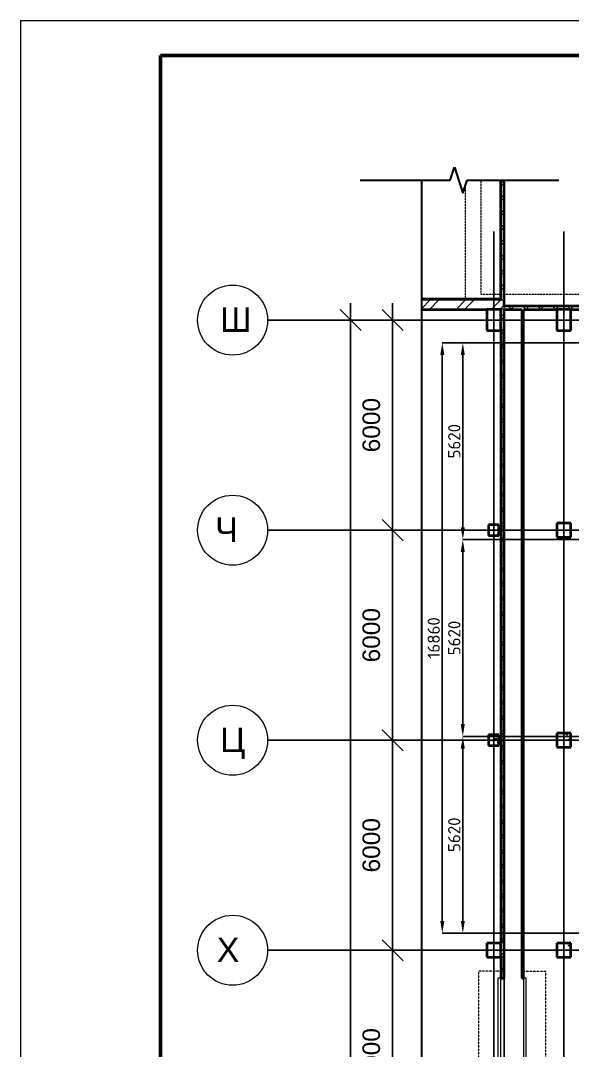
# Model space of a CAD drawing. Header units: millimetres. Extents: x 2140 to 223837, y 2113 to 170313.
# Drawn here: x 2140 to 17912, y 140898 to 170313 of the extents above; entities that cross this region are included whole.
import ezdxf

# ---------------------------------------------------------------- set-up
doc = ezdxf.new("R2010")
doc.units = ezdxf.units.MM
for name, pattern in [('ADSK_Невидимые', [5, 3, -2]), ('ADSK_Штриховая_ш3 п1_5', [4.5, 3, -1.5]), ('Линия сетки', [22.225, 12.7, -3.175, 3.175, -3.175])]:
    doc.linetypes.add(name, pattern=pattern)
doc.layers.add('0_ANNOT_Dimensions', color=7, linetype='Continuous')
doc.layers.add('Стены', color=7, linetype='Continuous')
for name, color, linetype, lineweight in [('A-DETL-GENF', 7, 'Continuous', 18), ('A-DOOR', 7, 'Continuous', 18), ('A-DOOR-HDLN', 7, 'ADSK_Невидимые', 18), ('G-ANNO-TTLB', 7, 'Continuous', 30), ('G-ANNO-TTLB-THIN', 7, 'Continuous', 20), ('S-COLS', 7, 'Continuous', 18), ('S-GRID-IDEN', 7, 'Continuous', 20)]:
    doc.layers.add(name, color=color, linetype=linetype, lineweight=lineweight)
doc.styles.add('Arial', font='arial.ttf')
doc.styles.add('Arial_1', font='arial.ttf', dxfattribs={"height": 500})
doc.styles.get("Standard").update_dxf_attribs({"font": 'isocpeur.ttf'})
doc.dimstyles.new('350', dxfattribs={"dimtxt": 350, "dimasz": 350, "dimexe": 1, "dimexo": 10, "dimgap": 70, "dimtad": 1, "dimdec": 0, "dimzin": 0, "dimdsep": 46, "dimtxsty": 'Standard', "dimcen": 0.09, "dimadec": 0, "dimazin": 0, "dimtfac": 1, "dimtdec": 0, "dimtofl": 0, "dimtmove": 0, "dimatfit": 3, "dimfxl": 1, "dimtolj": 1, "dimtzin": 0, "dimarcsym": 0})
doc.dimstyles.new('Диагональ_-_2_5_мм_Arial_-_Линия_выноски_-_Текст_сверху_2', dxfattribs={"dimscale": 304.8, "dimtxt": 510.1297, "dimasz": 1.968504, "dimexe": 1.574803, "dimexo": 0.984252, "dimgap": 1.148294, "dimtad": 1, "dimdec": 3, "dimrnd": 0.001, "dimdsep": 46, "dimtxsty": 'Arial_1', "dimblk1": 'OBLIQUE', "dimblk2": 'OBLIQUE', "dimsah": 1, "dimcen": 0.09, "dimdle": 1.574803, "dimazin": 2, "dimtfac": 1, "dimtdec": 4, "dimtix": 1, "dimtmove": 0, "dimatfit": 3, "dimfxl": 1, "dimtvp": 1, "dimtfill": 1, "dimtolj": 1, "dimtzin": 0, "dimarcsym": 2})
pattern_1 = [(45, (61770, 82517.75), (-212.132, 212.132), []), (135, (61770, 82517.75), (-212.132, -212.132), [])]
pattern_2 = [(45, (61770, 82517.75), (-502.8943, 502.8943), []), (45, (61770, 83279.75), (-502.8943, 502.8943), [])]
pattern_3 = [(0, (61770, 82517.75), (812.8, 203.2), [67.056, -542.544, 67.056, -542.544, -3251.2]), (0, (61770, 82517.75), (812.8, 203.2), [-1219.2, 67.056, -1152.144, 67.056, -542.544, -1422.4]), (0, (61770, 82517.75), (812.8, 203.2), [-3048, 67.056, -339.344, 67.056, -948.944]), (120, (62074.8, 82619.35), (-582.37636, 602.30545), [67.056, -542.544, 67.056, -542.544, -3251.2]), (120, (62074.8, 82619.35), (-582.37636, 602.30545), [-1219.2, 67.056, -1152.144, 67.056, -542.544, -1422.4]), (120, (62074.8, 82619.35), (-582.37636, 602.30545), [-3048, 67.056, -339.344, 67.056, -948.944]), (240, (62176.4, 83025.75), (-230.42364, -805.50545), [67.056, -542.544, 67.056, -542.544, -3251.2]), (240, (62176.4, 83025.75), (-230.42364, -805.50545), [-1219.2, 67.056, -1152.144, 67.056, -542.544, -1422.4]), (240, (62176.4, 83025.75), (-230.42364, -805.50545), [-3048, 67.056, -339.344, 67.056, -948.944])]

# ---------------------------------------------------------------- blocks, each defined once
blk = doc.blocks.new('_Лист АР - А1К-736802-План на отм_ 0_000')
at = {"layer": 'G-ANNO-TTLB', "lineweight": 50}
for p, q in [((-766, 687.5), (-766, -143.5)), ((-197, 687.5), (-766, 687.5))]:
    blk.add_line(p, q, dxfattribs=at)
at = {"layer": 'G-ANNO-TTLB-THIN'}
for q in [(-786, -148.5), (-192, 692.5)]:
    blk.add_line((-786, 692.5), q, dxfattribs=at)
blk = doc.blocks.new('Сборный железобетон-Колонна 1 - 600x400-555604-В_АР_ПЭ_01 Этаж')
at = {"layer": 'S-COLS', "lineweight": 40}
for p, q in [((275, 225), (-325, 225)), ((-325, 225), (-325, 215)), ((-325, 215), (-325, -165)), ((275, 215), (275, 225)), ((275, -165), (275, 215)), ((-325, -165), (-325, -175)), ((-325, -175), (275, -175)), ((275, -175), (275, -165))]:
    blk.add_line(p, q, dxfattribs=at)
blk = doc.blocks.new('Сборный железобетон-Колонна 1 - 600x400-V9-В_АР_ПЭ_01 Этаж')
at = {"layer": 'S-COLS', "lineweight": 9}
h = blk.add_hatch(dxfattribs=at)
h.set_pattern_fill('FP_10', color=256, style=0, pattern_type=2)
h.set_pattern_definition([(320, (-77152.2, -49223.1), (-127.512, -1457.472), [152.4, -1676.4]), (265, (-77152.2, -49223.1), (1528.454, 281.942), [121.92, -1341.12]), (10.451, (-77162.8, -49344.6), (1400.933, -1175.541), [129.52, -1424.72]), (316.184, (-76745.8, -49223.1), (-336.342, -2168.632), [228.6, -2514.6]), (6.636, (-76773.8, -49403.8), (1979.42, -1899.22), [194.28, -2137.08]), (261.184, (-76745.8, -49223), (1979.4, -1899.24), [182.88, -2011.68]), (291, (-76847.4, -49426.3), (-818.121, -1212.915), [152.4, -1676.4]), (236, (-76847.4, -49426.3), (1473.504, -494.417), [121.92, -1341.12]), (341.451, (-76915.6, -49527.4), (655.37, -1707.337), [129.52, -1424.72]), (307.5, (-77152.2, -49223.1), (676.4402, -24.7094), [67.056, -1257.808, 67.056, -2640.584]), (307.5, (-77152.2, -49223.1), (676.4402, -24.7094), [-1391.92, -1294.384, 67.056, -1279.144]), (277.5, (-77152.2, -49223.1), (801.444, -534.558), [67.056, -709.168, 67.056, -1740.408]), (277.5, (-77152.2, -49223.1), (801.444, -534.558), [-843.28, -1227.328, 67.056, -446.024]), (237.5, (-77152.2, -48769.96), (-45.8312, -1084.7275), [67.056, -440.944, 67.056, -3621.024]), (237.5, (-77152.2, -48769.96), (-45.8312, -1084.7275), [-575.056, -1517.904, 67.056, -2036.064]), (227.5, (-77152.2, -48566.8), (203.414, -1185.035), [67.056, -593.344, 67.056, -2479.04]), (227.5, (-77152.2, -48566.8), (203.414, -1185.035), [-727.456, -985.52, 67.056, -1426.464])])
h.paths.add_polyline_path([(-325, 215), (-325, -175), (275, -175), (275, 225), (-325, 225)], flags=0)
at = {"layer": 'S-COLS', "lineweight": 40}
for p, q in [((275, 225), (-325, 225)), ((-325, 225), (-325, 215)), ((-325, 215), (-325, -165)), ((275, 215), (275, 225)), ((275, -165), (275, 215)), ((-325, -165), (-325, -175)), ((-325, -175), (275, -175)), ((275, -175), (275, -165))]:
    blk.add_line(p, q, dxfattribs=at)
blk = doc.blocks.new('Сборный железобетон-Колонна квадратного сечения - 300x300-742776-В_АР_ПЭ_01 Этаж')
at = {"layer": 'S-COLS', "lineweight": 40}
for p, q in [((-173, 175), (-175, 175)), ((-175, 175), (-175, -125)), ((123, 175), (-173, 175)), ((125, 175), (123, 175)), ((125, -125), (125, 175)), ((-175, -125), (-173, -125)), ((-173, -125), (123, -125)), ((123, -125), (125, -125))]:
    blk.add_line(p, q, dxfattribs=at)
blk = doc.blocks.new('Сборный железобетон-Колонна квадратного сечения - 300x300-V85-В_АР_ПЭ_01 Этаж')
at = {"layer": 'S-COLS', "lineweight": 9}
h = blk.add_hatch(dxfattribs=at)
h.set_pattern_fill('FP_86', color=256, style=0, pattern_type=2)
h.set_pattern_definition([(50, (49223.1, -65102.2), (1457.472, -127.512), [152.4, -1676.4]), (355, (49223.1, -65102.2), (-281.942, 1528.454), [121.92, -1341.12]), (100.451, (49344.6, -65112.8), (1175.54, 1400.933), [129.52, -1424.72]), (46.184, (49223.1, -64695.8), (2168.632, -336.34), [228.6, -2514.6]), (96.636, (49403.8, -64723.8), (1899.22, 1979.42), [194.28, -2137.08]), (351.184, (49223, -64695.8), (1899.24, 1979.4), [182.88, -2011.68]), (21, (49426.3, -64797.4), (1212.915, -818.121), [152.4, -1676.4]), (326, (49426.3, -64797.4), (494.417, 1473.504), [121.92, -1341.12]), (71.451, (49527.4, -64865.6), (1707.337, 655.37), [129.52, -1424.72]), (37.5, (49223.1, -65102.2), (24.7094, 676.4402), [67.056, -1257.808, 67.056, -2640.584]), (37.5, (49223.1, -65102.2), (24.7094, 676.4402), [-1391.92, -1294.384, 67.056, -1279.144]), (7.5, (49223.1, -65102.2), (534.558, 801.444), [67.056, -709.168, 67.056, -1740.408]), (7.5, (49223.1, -65102.2), (534.558, 801.444), [-843.28, -1227.328, 67.056, -446.024]), (327.5, (48769.96, -65102.2), (1084.7275, -45.8312), [67.056, -440.944, 67.056, -3621.024]), (327.5, (48769.96, -65102.2), (1084.7275, -45.8312), [-575.056, -1517.904, 67.056, -2036.064]), (317.5, (48566.8, -65102.2), (1185.035, 203.414), [67.056, -593.344, 67.056, -985.52, -1493.52]), (317.5, (48566.8, -65102.2), (1185.035, 203.414), [-1712.976, 67.056, -1426.464])])
h.paths.add_polyline_path([(-175, -125), (125, -125), (123, 175), (-175, 175)], flags=0)
at = {"layer": 'S-COLS', "lineweight": 40}
for p, q in [((-173, 175), (-175, 175)), ((-175, 175), (-175, -125)), ((123, 175), (-173, 175)), ((125, 175), (123, 175)), ((125, -125), (125, 175)), ((-175, -125), (-173, -125)), ((-173, -125), (123, -125)), ((123, -125), (125, -125))]:
    blk.add_line(p, q, dxfattribs=at)
blk = doc.blocks.new('Сборный железобетон-Колонна квадратного сечения - 400x400-742777-В_АР_ПЭ_01 Этаж')
at = {"layer": 'S-COLS', "lineweight": 9}
h = blk.add_hatch(dxfattribs=at)
h.set_pattern_fill('FP_87', color=256, style=0, pattern_type=2)
h.set_pattern_definition([(50, (49223.1, -59102.2), (1457.472, -127.512), [152.4, -1676.4]), (355, (49223.1, -59102.2), (-281.942, 1528.454), [121.92, -1341.12]), (100.451, (49344.6, -59112.8), (1175.54, 1400.933), [129.52, -1424.72]), (46.184, (49223.1, -58695.8), (2168.632, -336.34), [228.6, -2514.6]), (96.636, (49403.8, -58723.8), (1899.22, 1979.42), [194.28, -2137.08]), (351.184, (49223, -58695.8), (1899.24, 1979.4), [182.88, -2011.68]), (21, (49426.3, -58797.4), (1212.915, -818.121), [152.4, -1676.4]), (326, (49426.3, -58797.4), (494.417, 1473.504), [121.92, -1341.12]), (71.451, (49527.4, -58865.6), (1707.337, 655.37), [129.52, -1424.72]), (37.5, (49223.1, -59102.2), (24.7094, 676.4402), [67.056, -1257.808, 67.056, -2640.584]), (37.5, (49223.1, -59102.2), (24.7094, 676.4402), [-1391.92, -1294.384, 67.056, -1279.144]), (7.5, (49223.1, -59102.2), (534.558, 801.444), [67.056, -709.168, 67.056, -1740.408]), (7.5, (49223.1, -59102.2), (534.558, 801.444), [-843.28, -1227.328, 67.056, -446.024]), (327.5, (48769.96, -59102.2), (1084.7275, -45.8312), [67.056, -440.944, 67.056, -3621.024]), (327.5, (48769.96, -59102.2), (1084.7275, -45.8312), [-575.056, -1517.904, 67.056, -2036.064]), (317.5, (48566.8, -59102.2), (1185.035, 203.414), [67.056, -593.344, 67.056, -985.52, -1493.52]), (317.5, (48566.8, -59102.2), (1185.035, 203.414), [-1712.976, 67.056, -1426.464])])
h.paths.add_polyline_path([(173, -175), (175, -175), (173, 225), (-225, 225), (-223, -175)], flags=0)
at = {"layer": 'S-COLS', "lineweight": 40}
for p, q in [((-223, 225), (-225, 225)), ((-225, 225), (-225, -175)), ((173, 225), (-223, 225)), ((175, 225), (173, 225)), ((175, -175), (175, 225)), ((-225, -175), (-223, -175)), ((-223, -175), (173, -175)), ((173, -175), (175, -175))]:
    blk.add_line(p, q, dxfattribs=at)
blk = doc.blocks.new('Сборный железобетон-Колонна квадратного сечения - 400x400-555605-В_АР_ПЭ_01 Этаж')
at = {"layer": 'S-COLS', "lineweight": 9}
h = blk.add_hatch(dxfattribs=at)
h.set_pattern_fill('FP_103', color=256, style=0, pattern_type=2)
h.set_pattern_definition([(50, (46223.1, -71102.2), (1457.472, -127.512), [152.4, -1676.4]), (355, (46223.1, -71102.2), (-281.942, 1528.454), [121.92, -1341.12]), (100.451, (46344.6, -71112.8), (1175.541, 1400.933), [129.52, -1424.72]), (46.184, (46223.1, -70695.8), (2168.632, -336.342), [228.6, -2514.6]), (96.636, (46403.8, -70723.8), (1899.22, 1979.42), [194.28, -2137.08]), (351.184, (46223, -70695.8), (1899.24, 1979.4), [182.88, -2011.68]), (21, (46426.3, -70797.4), (1212.915, -818.121), [152.4, -1676.4]), (326, (46426.3, -70797.4), (494.417, 1473.504), [121.92, -1341.12]), (71.451, (46527.4, -70865.6), (1707.337, 655.37), [129.52, -1424.72]), (37.5, (46223.1, -71102.2), (24.7094, 676.4402), [67.056, -1257.808, 67.056, -2640.584]), (37.5, (46223.1, -71102.2), (24.7094, 676.4402), [-1391.92, -1294.384, 67.056, -1279.144]), (7.5, (46223.1, -71102.2), (534.558, 801.444), [67.056, -709.168, 67.056, -1740.408]), (7.5, (46223.1, -71102.2), (534.558, 801.444), [-843.28, -1227.328, 67.056, -446.024]), (327.5, (45769.96, -71102.2), (1084.7275, -45.8312), [67.056, -440.944, 67.056, -3621.024]), (327.5, (45769.96, -71102.2), (1084.7275, -45.8312), [-575.056, -1517.904, 67.056, -2036.064]), (317.5, (45566.8, -71102.2), (1185.035, 203.414), [67.056, -593.344, 67.056, -985.52, -1493.52]), (317.5, (45566.8, -71102.2), (1185.035, 203.414), [-1712.976, 67.056, -1426.464])])
h.paths.add_polyline_path([(173, -175), (175, -175), (173, 225), (-225, 225), (-223, -175)], flags=0)
at = {"layer": 'S-COLS', "lineweight": 40}
for p, q in [((-223, 225), (-225, 225)), ((-225, 225), (-225, -175)), ((173, 225), (-223, 225)), ((175, 225), (173, 225)), ((175, -175), (175, 225)), ((-225, -175), (-223, -175)), ((-223, -175), (173, -175)), ((173, -175), (175, -175))]:
    blk.add_line(p, q, dxfattribs=at)
blk = doc.blocks.new('Сборный железобетон-Колонна квадратного сечения - 400x400-V102-В_АР_ПЭ_01 Этаж')
at = {"layer": 'S-COLS', "lineweight": 9}
h = blk.add_hatch(dxfattribs=at)
h.set_pattern_fill('FP_104', color=256, style=0, pattern_type=2)
h.set_pattern_definition([(50, (46223.1, -65102.2), (1457.472, -127.512), [152.4, -1676.4]), (355, (46223.1, -65102.2), (-281.942, 1528.454), [121.92, -1341.12]), (100.451, (46344.6, -65112.8), (1175.54, 1400.933), [129.52, -1424.72]), (46.184, (46223.1, -64695.8), (2168.632, -336.34), [228.6, -2514.6]), (96.636, (46403.8, -64723.8), (1899.22, 1979.42), [194.28, -2137.08]), (351.184, (46223, -64695.8), (1899.24, 1979.4), [182.88, -2011.68]), (21, (46426.3, -64797.4), (1212.915, -818.121), [152.4, -1676.4]), (326, (46426.3, -64797.4), (494.417, 1473.504), [121.92, -1341.12]), (71.451, (46527.4, -64865.6), (1707.337, 655.37), [129.52, -1424.72]), (37.5, (46223.1, -65102.2), (24.7094, 676.4402), [67.056, -1257.808, 67.056, -2640.584]), (37.5, (46223.1, -65102.2), (24.7094, 676.4402), [-1391.92, -1294.384, 67.056, -1279.144]), (7.5, (46223.1, -65102.2), (534.558, 801.444), [67.056, -709.168, 67.056, -1740.408]), (7.5, (46223.1, -65102.2), (534.558, 801.444), [-843.28, -1227.328, 67.056, -446.024]), (327.5, (45769.96, -65102.2), (1084.7275, -45.8312), [67.056, -440.944, 67.056, -3621.024]), (327.5, (45769.96, -65102.2), (1084.7275, -45.8312), [-575.056, -1517.904, 67.056, -2036.064]), (317.5, (45566.8, -65102.2), (1185.035, 203.414), [67.056, -593.344, 67.056, -985.52, -1493.52]), (317.5, (45566.8, -65102.2), (1185.035, 203.414), [-1712.976, 67.056, -1426.464])])
h.paths.add_polyline_path([(-225, -175), (175, -175), (173, 225), (-225, 225)], flags=0)
at = {"layer": 'S-COLS', "lineweight": 40}
for p, q in [((-223, 225), (-225, 225)), ((-225, 225), (-225, -175)), ((173, 225), (-223, 225)), ((175, 225), (173, 225)), ((175, -175), (175, 225)), ((-225, -175), (-223, -175)), ((-223, -175), (173, -175)), ((173, -175), (175, -175))]:
    blk.add_line(p, q, dxfattribs=at)
blk = doc.blocks.new('Сборный железобетон-Колонна квадратного сечения - 400x400-V103-В_АР_ПЭ_01 Этаж')
at = {"layer": 'S-COLS', "lineweight": 9}
h = blk.add_hatch(dxfattribs=at)
h.set_pattern_fill('FP_105', color=256, style=0, pattern_type=2)
h.set_pattern_definition([(50, (46223.1, -59102.2), (1457.472, -127.512), [152.4, -1676.4]), (355, (46223.1, -59102.2), (-281.942, 1528.454), [121.92, -1341.12]), (100.451, (46344.6, -59112.8), (1175.54, 1400.933), [129.52, -1424.72]), (46.184, (46223.1, -58695.8), (2168.632, -336.34), [228.6, -2514.6]), (96.636, (46403.8, -58723.8), (1899.22, 1979.42), [194.28, -2137.08]), (351.184, (46223, -58695.8), (1899.24, 1979.4), [182.88, -2011.68]), (21, (46426.3, -58797.4), (1212.915, -818.121), [152.4, -1676.4]), (326, (46426.3, -58797.4), (494.417, 1473.504), [121.92, -1341.12]), (71.451, (46527.4, -58865.6), (1707.337, 655.37), [129.52, -1424.72]), (37.5, (46223.1, -59102.2), (24.7094, 676.4402), [67.056, -1257.808, 67.056, -2640.584]), (37.5, (46223.1, -59102.2), (24.7094, 676.4402), [-1391.92, -1294.384, 67.056, -1279.144]), (7.5, (46223.1, -59102.2), (534.558, 801.444), [67.056, -709.168, 67.056, -1740.408]), (7.5, (46223.1, -59102.2), (534.558, 801.444), [-843.28, -1227.328, 67.056, -446.024]), (327.5, (45769.96, -59102.2), (1084.7275, -45.8312), [67.056, -440.944, 67.056, -3621.024]), (327.5, (45769.96, -59102.2), (1084.7275, -45.8312), [-575.056, -1517.904, 67.056, -2036.064]), (317.5, (45566.8, -59102.2), (1185.035, 203.414), [67.056, -593.344, 67.056, -985.52, -1493.52]), (317.5, (45566.8, -59102.2), (1185.035, 203.414), [-1712.976, 67.056, -1426.464])])
h.paths.add_polyline_path([(173, -175), (175, -175), (173, 225), (-225, 225), (-223, -175)], flags=0)
at = {"layer": 'S-COLS', "lineweight": 40}
for p, q in [((-223, 225), (-225, 225)), ((-225, 225), (-225, -175)), ((173, 225), (-223, 225)), ((175, 225), (173, 225)), ((175, -175), (175, 225)), ((-225, -175), (-223, -175)), ((-223, -175), (173, -175)), ((173, -175), (175, -175))]:
    blk.add_line(p, q, dxfattribs=at)
blk = doc.blocks.new('Дверь-Подъемная-Рулонная - 4200 x 4200 мм-583685-В_АР_ПЭ_01 Этаж')
at = {"layer": 'A-DOOR', "lineweight": 9}
for p, q in [((2100, -50), (-2100, -50)), ((-2100, -50), (-2100, -130)), ((-2100, -130), (2100, -130)), ((2100, -130), (2100, -50))]:
    blk.add_line(p, q, dxfattribs=at)
at = {"layer": 'A-DOOR-HDLN'}
for p, q in [((-2303.2, -50), (-2303.2, -688.8)), ((2303.2, -50), (2303.2, -688.8)), ((-2303.2, -688.8), (2303.2, -688.8))]:
    blk.add_line(p, q, dxfattribs=at)
blk = doc.blocks.new('Дверь-Подъемная-Рулонная - 4200 x 4200 мм-610273-В_АР_ПЭ_01 Этаж')
at = {"layer": 'A-DOOR', "lineweight": 9}
for p, q in [((2100, -25), (-2100, -25)), ((-2100, -25), (-2100, -105)), ((-2100, -105), (2100, -105)), ((2100, -105), (2100, -25))]:
    blk.add_line(p, q, dxfattribs=at)
at = {"layer": 'A-DOOR-HDLN'}
for p, q in [((-2303.2, -25), (-2303.2, -663.8)), ((2303.2, -25), (2303.2, -663.8)), ((-2303.2, -663.8), (2303.2, -663.8))]:
    blk.add_line(p, q, dxfattribs=at)
blk = doc.blocks.new('Линия разрыва - Линия разрыва-794957-В_АР_ПЭ_01 Этаж')
at = {"layer": 'A-DETL-GENF', "lineweight": 30}
blk.add_line((243, 0), (63757, 0), dxfattribs=at)
blk = doc.blocks.new('Линия разрыва - Линия разрыва-802223-В_АР_ПЭ_01 Этаж')
at = {"layer": 'A-DETL-GENF', "lineweight": 30}
for p, q in [((-243, 0), (-121, 370)), ((-121, 370), (121, -370)), ((-2810, 0), (-243, 0)), ((121, -370), (243, 0)), ((243, 0), (2861, 0))]:
    blk.add_line(p, q, dxfattribs=at)
blk = doc.blocks.new('Ось сетки - Заголовок сетки - Окружность 5 мм-545732-В_АР_ПЭ_01 Этаж')
at = {"layer": 'S-GRID-IDEN'}
blk.add_circle((0, 0), 5, dxfattribs=at)
blk = doc.blocks.new('_Oblique')
at = {"color": 0, "linetype": 'ByBlock', "lineweight": -2}
blk.add_line((-0.5, -0.5), (0.5, 0.5), dxfattribs=at)
blk = doc.blocks.new('*D371')
at = {"color": 0, "lineweight": -2, "transparency": 16777216}
for p, q in [((9431, 33165), (9431, 160125)), ((9307, 159645), (9911, 159645)), ((9301, 33645), (8951, 33645))]:
    blk.add_line(p, q, dxfattribs=at)
at = {"layer": 'Defpoints', "color": 0, "transparency": 16777216}
for p in [(9007, 159645), (9431, 159645), (9601, 33645)]:
    blk.add_point(p, dxfattribs=at)
at = {"color": 0, "lineweight": -2, "transparency": 16777216, "xscale": 599.9999999999999, "yscale": 599.9999999999999, "zscale": 599.9999999999999}
for p, rotation in [((9431, 159645), 90), ((9431, 33645), 270)]:
    blk.add_blockref('_Oblique', p, dxfattribs=dict(at, rotation=rotation))
at = {"color": 0, "transparency": 16777216, "insert": (8826, 96645), "char_height": 500, "width": 1845.88, "attachment_point": 5, "rotation": 90, "style": 'Arial_1', "bg_fill": 3, "box_fill_scale": 1.1, "bg_fill_color": 256, "bg_fill_true_color": 13158600, "bg_fill_transparency": 0}
blk.add_mtext('\\A1;126000', dxfattribs=at)
blk = doc.blocks.new('*D389')
at = {"color": 0, "lineweight": -2, "transparency": 16777216}
for p, q in [((10631, 135165), (10631, 142125)), ((10507, 141645), (11111, 141645)), ((10507, 135645), (11111, 135645))]:
    blk.add_line(p, q, dxfattribs=at)
at = {"layer": 'Defpoints', "color": 0, "transparency": 16777216}
for p in [(10207, 141645), (10631, 141645), (10207, 135645)]:
    blk.add_point(p, dxfattribs=at)
at = {"color": 0, "lineweight": -2, "transparency": 16777216, "xscale": 599.9999999999999, "yscale": 599.9999999999999, "zscale": 599.9999999999999}
for p, rotation in [((10631, 141645), 90), ((10631, 135645), 270)]:
    blk.add_blockref('_Oblique', p, dxfattribs=dict(at, rotation=rotation))
at = {"color": 0, "transparency": 16777216, "insert": (10026, 138645), "char_height": 500, "width": 1845.88, "attachment_point": 5, "rotation": 90, "style": 'Arial_1', "bg_fill": 3, "box_fill_scale": 1.1, "bg_fill_color": 256, "bg_fill_true_color": 13158600, "bg_fill_transparency": 0}
blk.add_mtext('\\A1;6000', dxfattribs=at)
blk = doc.blocks.new('*D390')
at = {"color": 0, "lineweight": -2, "transparency": 16777216}
for p, q in [((10631, 141165), (10631, 148125)), ((10507, 147645), (11111, 147645)), ((10507, 141645), (11111, 141645))]:
    blk.add_line(p, q, dxfattribs=at)
at = {"layer": 'Defpoints', "color": 0, "transparency": 16777216}
for p in [(10207, 147645), (10631, 147645), (10207, 141645)]:
    blk.add_point(p, dxfattribs=at)
at = {"color": 0, "lineweight": -2, "transparency": 16777216, "xscale": 599.9999999999999, "yscale": 599.9999999999999, "zscale": 599.9999999999999}
for p, rotation in [((10631, 147645), 90), ((10631, 141645), 270)]:
    blk.add_blockref('_Oblique', p, dxfattribs=dict(at, rotation=rotation))
at = {"color": 0, "transparency": 16777216, "insert": (10026, 144645), "char_height": 500, "width": 1845.88, "attachment_point": 5, "rotation": 90, "style": 'Arial_1', "bg_fill": 3, "box_fill_scale": 1.1, "bg_fill_color": 256, "bg_fill_true_color": 13158600, "bg_fill_transparency": 0}
blk.add_mtext('\\A1;6000', dxfattribs=at)
blk = doc.blocks.new('*D391')
at = {"color": 0, "lineweight": -2, "transparency": 16777216}
for p, q in [((10631, 147165), (10631, 154125)), ((10507, 153645), (11111, 153645)), ((10507, 147645), (11111, 147645))]:
    blk.add_line(p, q, dxfattribs=at)
at = {"layer": 'Defpoints', "color": 0, "transparency": 16777216}
for p in [(10207, 153645), (10631, 153645), (10207, 147645)]:
    blk.add_point(p, dxfattribs=at)
at = {"color": 0, "lineweight": -2, "transparency": 16777216, "xscale": 599.9999999999999, "yscale": 599.9999999999999, "zscale": 599.9999999999999}
for p, rotation in [((10631, 153645), 90), ((10631, 147645), 270)]:
    blk.add_blockref('_Oblique', p, dxfattribs=dict(at, rotation=rotation))
at = {"color": 0, "transparency": 16777216, "insert": (10026, 150645), "char_height": 500, "width": 1845.88, "attachment_point": 5, "rotation": 90, "style": 'Arial_1', "bg_fill": 3, "box_fill_scale": 1.1, "bg_fill_color": 256, "bg_fill_true_color": 13158600, "bg_fill_transparency": 0}
blk.add_mtext('\\A1;6000', dxfattribs=at)
blk = doc.blocks.new('*D392')
at = {"color": 0, "lineweight": -2, "transparency": 16777216}
for p, q in [((10631, 153165), (10631, 160125)), ((10507, 159645), (11111, 159645)), ((10507, 153645), (11111, 153645))]:
    blk.add_line(p, q, dxfattribs=at)
at = {"layer": 'Defpoints', "color": 0, "transparency": 16777216}
for p in [(10207, 159645), (10631, 159645), (10207, 153645)]:
    blk.add_point(p, dxfattribs=at)
at = {"color": 0, "lineweight": -2, "transparency": 16777216, "xscale": 599.9999999999999, "yscale": 599.9999999999999, "zscale": 599.9999999999999}
for p, rotation in [((10631, 159645), 90), ((10631, 153645), 270)]:
    blk.add_blockref('_Oblique', p, dxfattribs=dict(at, rotation=rotation))
at = {"color": 0, "transparency": 16777216, "insert": (10026, 156645), "char_height": 500, "width": 1845.88, "attachment_point": 5, "rotation": 90, "style": 'Arial_1', "bg_fill": 3, "box_fill_scale": 1.1, "bg_fill_color": 256, "bg_fill_true_color": 13158600, "bg_fill_transparency": 0}
blk.add_mtext('\\A1;6000', dxfattribs=at)
blk = doc.blocks.new('*D1659')
at = {"layer": '0_ANNOT_Dimensions', "color": 0, "lineweight": -2, "transparency": 16777216}
for p, q in [((-10, 0), (-3434, 0)), ((-3433, -5270), (-3433, -350)), ((-10, -5620), (-3434, -5620))]:
    blk.add_line(p, q, dxfattribs=at)
at = {"layer": '0_ANNOT_Dimensions', "color": 0, "transparency": 16777216}
for points in [[(-3491, -350), (-3375, -350), (-3433, 0)], [(-3491, -5270), (-3375, -5270), (-3433, -5620)]]:
    blk.add_solid(points, dxfattribs=at)
at = {"layer": 'Defpoints', "color": 0, "transparency": 16777216}
for p in [(0, 0), (-3433, 0), (0, -5620)]:
    blk.add_point(p, dxfattribs=at)
at = {"layer": '0_ANNOT_Dimensions', "color": 0, "transparency": 16777216, "insert": (-3678, -2810), "char_height": 350, "attachment_point": 5, "rotation": 90}
blk.add_mtext('\\A1;5620', dxfattribs=at)
blk = doc.blocks.new('*D1660')
at = {"layer": '0_ANNOT_Dimensions', "color": 0, "lineweight": -2, "transparency": 16777216}
for p, q in [((-10, -5620), (-3434, -5620)), ((-3433, -10890), (-3433, -5970)), ((-10, -11240), (-3434, -11240))]:
    blk.add_line(p, q, dxfattribs=at)
at = {"layer": '0_ANNOT_Dimensions', "color": 0, "transparency": 16777216}
for points in [[(-3491, -5970), (-3375, -5970), (-3433, -5620)], [(-3491, -10890), (-3375, -10890), (-3433, -11240)]]:
    blk.add_solid(points, dxfattribs=at)
at = {"layer": 'Defpoints', "color": 0, "transparency": 16777216}
for p in [(-3433, -5620), (0, -5620), (0, -11240)]:
    blk.add_point(p, dxfattribs=at)
at = {"layer": '0_ANNOT_Dimensions', "color": 0, "transparency": 16777216, "insert": (-3678, -8430), "char_height": 350, "attachment_point": 5, "rotation": 90}
blk.add_mtext('\\A1;5620', dxfattribs=at)
blk = doc.blocks.new('*D1661')
at = {"layer": '0_ANNOT_Dimensions', "color": 0, "lineweight": -2, "transparency": 16777216}
for p, q in [((-10, -11240), (-3434, -11240)), ((-3433, -16510), (-3433, -11590)), ((-10, -16860), (-3434, -16860))]:
    blk.add_line(p, q, dxfattribs=at)
at = {"layer": '0_ANNOT_Dimensions', "color": 0, "transparency": 16777216}
for points in [[(-3491, -11590), (-3375, -11590), (-3433, -11240)], [(-3491, -16510), (-3375, -16510), (-3433, -16860)]]:
    blk.add_solid(points, dxfattribs=at)
at = {"layer": 'Defpoints', "color": 0, "transparency": 16777216}
for p in [(-3433, -11240), (0, -11240), (0, -16860)]:
    blk.add_point(p, dxfattribs=at)
at = {"layer": '0_ANNOT_Dimensions', "color": 0, "transparency": 16777216, "insert": (-3678, -14050), "char_height": 350, "attachment_point": 5, "rotation": 90}
blk.add_mtext('\\A1;5620', dxfattribs=at)
blk = doc.blocks.new('*D1662')
at = {"layer": '0_ANNOT_Dimensions', "color": 0, "lineweight": -2, "transparency": 16777216}
for p, q in [((-1096, 0), (-4020, 0)), ((-4019, -16510), (-4019, -350)), ((-1096, -16860), (-4020, -16860))]:
    blk.add_line(p, q, dxfattribs=at)
at = {"layer": '0_ANNOT_Dimensions', "color": 0, "transparency": 16777216}
for points in [[(-4078, -350), (-3961, -350), (-4019, 0)], [(-4078, -16510), (-3961, -16510), (-4019, -16860)]]:
    blk.add_solid(points, dxfattribs=at)
at = {"layer": 'Defpoints', "color": 0, "transparency": 16777216}
for p in [(-4019, 0), (-1086, 0), (-1086, -16860)]:
    blk.add_point(p, dxfattribs=at)
at = {"layer": '0_ANNOT_Dimensions', "color": 0, "transparency": 16777216, "insert": (-4264, -8430), "char_height": 350, "attachment_point": 5, "rotation": 90}
blk.add_mtext('\\A1;16860', dxfattribs=at)
blk = doc.blocks.new('Помещение')
at = {"lineweight": 9}
h = blk.add_hatch(dxfattribs=at)
h.set_pattern_fill('FP_99', color=256, style=0, pattern_type=2)
h.set_pattern_definition(pattern_1)
h.paths.add_polyline_path([(13817.9036, 160219.9347), (13817.9036, 163644.9347), (13721.9036, 163644.9347), (13721.9036, 160219.9347)], flags=0)
h = blk.add_hatch(dxfattribs=at)
h.set_pattern_fill('FP_100', color=256, style=0, pattern_type=2)
h.set_pattern_definition(pattern_3)
h.paths.add_polyline_path([(11467.3036, 160219.9347), (13719.9036, 160219.9347), (13719.9036, 160244.9347), (11467.3036, 160244.9347)], flags=0)
h = blk.add_hatch(dxfattribs=at)
h.set_pattern_fill('FP_98', color=256, style=0, pattern_type=2)
h.set_pattern_definition(pattern_2)
h.paths.add_polyline_path([(13698.1949, 159969.9347), (13817.9036, 159969.9347), (13817.9036, 160219.9347), (11467.3036, 160219.9347), (11467.3036, 159969.9347)], flags=0)
h = blk.add_hatch(dxfattribs=at)
h.set_pattern_fill('FP_98', color=256, style=0, pattern_type=2)
h.set_pattern_definition(pattern_2)
h.paths.add_polyline_path([(13719.9036, 159946.9347), (13721.9036, 159946.9347), (13719.9036, 159969.9347)], flags=0)
h.paths.add_polyline_path([(13719.9036, 160219.9347), (13721.9036, 160219.9347), (13719.9036, 160244.9347)], flags=0)
h = blk.add_hatch(dxfattribs=at)
h.set_pattern_fill('FP_99', color=256, style=0, pattern_type=2)
h.set_pattern_definition(pattern_1)
h.paths.add_polyline_path([(110319.9036, 159946.9347), (110319.9036, 160042.9347), (105671.9036, 160042.9347), (105671.9036, 159946.9347), (110223.9036, 159946.9347)], flags=0)
h.paths.add_polyline_path([(104123.9036, 159946.9347), (104661.9036, 159946.9347), (104661.9036, 160042.9347), (102521.9036, 160042.9347), (102521.9036, 159946.9347), (103749.0664, 159946.9347)], flags=0)
h.paths.add_polyline_path([(91626.8337, 159946.9347), (93521.9036, 159946.9347), (93521.9036, 160042.9347), (90521.9036, 160042.9347), (90521.9036, 159946.9347)], flags=0)
h.paths.add_polyline_path([(99521.9036, 159946.9347), (99521.9036, 160042.9347), (96521.9036, 160042.9347), (96521.9036, 159946.9347), (98553.8238, 159946.9347)], flags=0)
h.paths.add_polyline_path([(84521.9036, 159946.9347), (87521.9036, 159946.9347), (87521.9036, 160042.9347), (84521.9036, 160042.9347)], flags=0)
h.paths.add_polyline_path([(79504.601, 159946.9347), (81521.9036, 159946.9347), (81521.9036, 160042.9347), (78521.9036, 160042.9347), (78521.9036, 159946.9347)], flags=0)
h.paths.add_polyline_path([(74309.3584, 159946.9347), (75521.9036, 159946.9347), (75521.9036, 160042.9347), (72521.9036, 160042.9347), (72521.9036, 159946.9347), (72577.6109, 159946.9347)], flags=0)
h.paths.add_polyline_path([(69521.9036, 159946.9347), (69521.9036, 160042.9347), (66521.9036, 160042.9347), (66521.9036, 159946.9347), (69114.1158, 159946.9347)], flags=0)
h.paths.add_polyline_path([(63521.9036, 159946.9347), (63521.9036, 160042.9347), (60521.9036, 160042.9347), (60521.9036, 159946.9347), (62187.1257, 159946.9347)], flags=0)
h.paths.add_polyline_path([(48521.9036, 159946.9347), (51521.9036, 159946.9347), (51521.9036, 160042.9347), (48521.9036, 160042.9347)], flags=0)
h.paths.add_polyline_path([(54521.9036, 159946.9347), (57521.9036, 159946.9347), (57521.9036, 160042.9347), (54521.9036, 160042.9347)], flags=0)
h.paths.add_polyline_path([(39521.9036, 159946.9347), (39521.9036, 160042.9347), (21941.9036, 160042.9347), (21941.9036, 159946.9347), (37942.6603, 159946.9347)], flags=0)
h.paths.add_polyline_path([(42521.9036, 159946.9347), (45521.9036, 159946.9347), (45521.9036, 160042.9347), (42521.9036, 160042.9347)], flags=0)
h.paths.add_polyline_path([(17321.9036, 159946.9347), (17321.9036, 160042.9347), (13817.9036, 160042.9347), (13817.9036, 159969.9347), (13721.9036, 159969.9347), (13723.9036, 159946.9347), (17161.69, 159946.9347)], flags=0)
h.paths.add_polyline_path([(18331.9036, 159946.9347), (20931.9036, 159946.9347), (20931.9036, 160042.9347), (18331.9036, 160042.9347)], flags=0)
h = blk.add_hatch(dxfattribs=at)
h.set_pattern_fill('FP_100', color=256, style=0, pattern_type=2)
h.set_pattern_definition(pattern_3)
h.paths.add_polyline_path([(13711.9036, 159944.9347), (13719.9036, 159946.9347), (13719.9036, 159969.9347), (11467.3036, 159969.9347), (11467.3036, 159944.9347), (13698.1949, 159944.9347)], flags=0)
h = blk.add_hatch(dxfattribs=at)
h.set_pattern_fill('FP_99', color=256, style=0, pattern_type=2)
h.set_pattern_definition(pattern_1)
h.paths.add_polyline_path([(13723.9036, 33324.9347), (13821.9036, 33324.9347), (13819.9036, 34344.9347), (13723.9036, 34344.9347), (13723.9036, 33344.9347)], flags=0)
h.paths.add_polyline_path([(13819.9036, 35354.9347), (13819.9036, 94644.9347), (13723.9036, 94644.9347), (13723.9036, 35354.9347)], flags=0)
h.paths.add_polyline_path([(13819.9036, 98844.9347), (13819.9036, 136644.9347), (13723.9036, 136644.9347), (13723.9036, 98844.9347)], flags=0)
h.paths.add_polyline_path([(13723.9036, 140844.9347), (13819.9036, 140844.9347), (13817.9036, 159946.9347), (13723.9036, 159944.9347), (13723.9036, 148287.773)], flags=0)
h = blk.add_hatch(dxfattribs=at)
h.set_pattern_fill('FP_99', color=256, style=0, pattern_type=2)
h.set_pattern_definition(pattern_1)
h.paths.add_polyline_path([(14369.9036, 36444.9347), (14369.9036, 94644.9347), (14323.9036, 94644.9347), (14323.9036, 36444.9347)], flags=0)
h.paths.add_polyline_path([(14369.9036, 98844.9347), (14369.9036, 136644.9347), (14323.9036, 136644.9347), (14323.9036, 98844.9347)], flags=0)
h.paths.add_polyline_path([(14323.9036, 140844.9347), (14369.9036, 140844.9347), (14369.9036, 159946.9347), (14323.9036, 159944.9347), (14323.9036, 148287.773)], flags=0)
at = {"color": 7, "linetype": 'ADSK_Штриховая_ш3 п1_5', "lineweight": 18}
for p, q in [((13157.9036, 163644.9347), (13157.9036, 160384.9347)), ((12717.9036, 160244.9347), (12717.9036, 163507.9626)), ((13157.9036, 160384.9347), (13719.9364, 160384.9347)), ((13819.9036, 160384.9347), (17176.9036, 160384.9347))]:
    blk.add_line(p, q, dxfattribs=at)
at = {"lineweight": 40}
for p, q in [((13719.9036, 163644.9347), (13719.9036, 160244.9347)), ((13819.9036, 160044.9347), (13819.9036, 163644.9347)), ((13719.9036, 160244.9347), (11467.3036, 160244.9347)), ((17321.9036, 160044.9347), (13819.9036, 160044.9347)), ((11467.3036, 159944.9347), (13321.9036, 159944.9347)), ((13821.9036, 159944.9347), (14321.9036, 159944.9347)), ((13821.9036, 140844.9347), (13821.9036, 159944.9347)), ((14321.9036, 159944.9347), (14321.9036, 140844.9347)), ((14371.9036, 159944.9347), (15321.9036, 159944.9347)), ((14371.9036, 140844.9347), (14371.9036, 159944.9347)), ((15721.9036, 159944.9347), (17321.9036, 159944.9347)), ((13721.9036, 159344.9347), (13721.9036, 141844.9347)), ((13721.9036, 141444.9347), (13721.9036, 140844.9347)), ((13721.9036, 140844.9347), (13821.9036, 140844.9347)), ((14321.9036, 140844.9347), (14371.9036, 140844.9347))]:
    blk.add_line(p, q, dxfattribs=at)
at = {"lineweight": 18}
for p, q in [((13721.9036, 160219.9347), (13721.9036, 163644.9347)), ((13817.9036, 159969.9347), (13817.9036, 163644.9347)), ((11467.3036, 160219.9347), (13817.9036, 160219.9347)), ((13719.9036, 160219.9347), (13719.9036, 160244.9347)), ((17321.9036, 160042.9347), (13817.9036, 160042.9347)), ((11467.3036, 159969.9347), (13817.9036, 159969.9347)), ((13719.9036, 159944.9347), (13719.9036, 159969.9347)), ((13723.9036, 159946.9347), (13719.9036, 159946.9347)), ((13721.9036, 159944.9347), (13721.9036, 159969.9347)), ((13723.9036, 140844.9347), (13723.9036, 159946.9347)), ((13819.9036, 159946.9347), (14323.9036, 159946.9347)), ((13819.9036, 140844.9347), (13819.9036, 159946.9347)), ((13821.9036, 159946.9347), (13821.9036, 159944.9347)), ((14323.9036, 159944.9347), (14321.9036, 159944.9347)), ((14323.9036, 140844.9347), (14323.9036, 159946.9347)), ((17321.9036, 159946.9347), (14369.9036, 159946.9347)), ((14369.9036, 140844.9347), (14369.9036, 159946.9347)), ((14371.9036, 159946.9347), (14371.9036, 159944.9347))]:
    blk.add_line(p, q, dxfattribs=at)
at = {"color": 9, "linetype": 'Линия сетки', "true_color": 0xc7c8ca}
for p, q in [((13521.9036, 162172.4828), (13521.9036, 21779.4514)), ((15521.9036, 162172.4828), (15521.9036, 19239.4514)), ((113992.9741, 159644.9347), (7061.0864, 159644.9347)), ((113992.9741, 153644.9347), (7061.0864, 153644.9347)), ((113992.9741, 147644.9347), (7061.0864, 147644.9347)), ((113992.9741, 141644.9347), (7061.0864, 141644.9347))]:
    blk.add_line(p, q, dxfattribs=at)
blk.add_line((13821.9036, 140844.9347), (13821.9036, 136644.9347))
at = {"lineweight": 9, "xscale": 200, "yscale": 200, "zscale": 200}
blk.add_blockref('_Лист АР - А1К-736802-План на отм_ 0_000', (157200, 29700), dxfattribs=at)
for name, p in [('Линия разрыва - Линия разрыва-802223-В_АР_ПЭ_01 Этаж', (12519.9036, 163644.9347)), ('Сборный железобетон-Колонна квадратного сечения - 400x400-555605-В_АР_ПЭ_01 Этаж', (15546.9036, 153619.9347)), ('Сборный железобетон-Колонна квадратного сечения - 300x300-742776-В_АР_ПЭ_01 Этаж', (13546.9036, 153619.9347)), ('Сборный железобетон-Колонна квадратного сечения - 300x300-V85-В_АР_ПЭ_01 Этаж', (13546.9036, 147619.9347)), ('Сборный железобетон-Колонна квадратного сечения - 400x400-V102-В_АР_ПЭ_01 Этаж', (15546.9036, 147619.9347)), ('Сборный железобетон-Колонна квадратного сечения - 400x400-742777-В_АР_ПЭ_01 Этаж', (13546.9036, 141619.9347)), ('Сборный железобетон-Колонна квадратного сечения - 400x400-V103-В_АР_ПЭ_01 Этаж', (15546.9036, 141619.9347))]:
    blk.add_blockref(name, p)
for name, p, rotation in [('Линия разрыва - Линия разрыва-794957-В_АР_ПЭ_01 Этаж', (11467.3036, 99887.9109), 89.99999999999982), ('Сборный железобетон-Колонна 1 - 600x400-V9-В_АР_ПЭ_01 Этаж', (13546.9036, 159669.9347), 90.0000000000002), ('Сборный железобетон-Колонна 1 - 600x400-555604-В_АР_ПЭ_01 Этаж', (15546.9036, 159669.9347), 90.0000000000002), ('Дверь-Подъемная-Рулонная - 4200 x 4200 мм-583685-В_АР_ПЭ_01 Этаж', (13771.9036, 138744.9347), 269.9999999999999), ('Дверь-Подъемная-Рулонная - 4200 x 4200 мм-610273-В_АР_ПЭ_01 Этаж', (14346.9036, 138744.9347), 89.99999999999991)]:
    blk.add_blockref(name, p, dxfattribs=dict(rotation=rotation))
at = {"lineweight": 20, "xscale": 199.9999999999999, "yscale": 199.9999999999999, "zscale": 199.9999999999999, "rotation": 89.99999999999982}
for p in [(6061.0864, 159644.9347), (6061.0864, 153644.9347), (6061.0864, 147644.9347), (6061.0864, 141644.9347)]:
    blk.add_blockref('Ось сетки - Заголовок сетки - Окружность 5 мм-545732-В_АР_ПЭ_01 Этаж', p, dxfattribs=at)
at = {"char_height": 700, "attachment_point": 1, "style": 'Arial'}
for s, insert, width in [('Ш', (5702.2454, 160007.3364), 865.8225), ('Ч', (5557.2454, 154007.3364), 1218.565), ('Ц', (5702.2454, 148007.3364), 865.8225), ('Х', (5603.2454, 142007.3364), 1106.32875)]:
    blk.add_mtext(s, dxfattribs=dict(at, insert=insert, width=width))
dim = blk.add_linear_dim(base=(9431.2531, 159644.9347), p1=(9601.0864, 33644.9347), p2=(9006.9891, 159644.9347), angle=90, dimstyle='Диагональ_-_2_5_мм_Arial_-_Линия_выноски_-_Текст_сверху_2', override={"dimpost": '<>', "dimfxl": 126001.400594})
dim.commit()
dim.dimension.update_dxf_attribs({"geometry": '*D371', "text_midpoint": (8825.9666, 96644.9347)})
dim = blk.add_linear_dim(base=(10631.2531, 141644.9347), p1=(10206.9891, 135644.9347), p2=(10206.9891, 141644.9347), angle=90, dimstyle='Диагональ_-_2_5_мм_Arial_-_Линия_выноски_-_Текст_сверху_2', override={"dimpost": '<>', "dimfxl": 6000})
dim.commit()
dim.dimension.update_dxf_attribs({"geometry": '*D389', "text_midpoint": (10025.9666, 138644.9347)})
dim = blk.add_linear_dim(base=(10631.2531, 147644.9347), p1=(10206.9891, 141644.9347), p2=(10206.9891, 147644.9347), angle=90, dimstyle='Диагональ_-_2_5_мм_Arial_-_Линия_выноски_-_Текст_сверху_2', override={"dimpost": '<>', "dimfxl": 6000})
dim.commit()
dim.dimension.update_dxf_attribs({"geometry": '*D390', "text_midpoint": (10025.9666, 144644.9347)})
dim = blk.add_linear_dim(base=(10631.2531, 153644.9347), p1=(10206.9891, 147644.9347), p2=(10206.9891, 153644.9347), angle=90, dimstyle='Диагональ_-_2_5_мм_Arial_-_Линия_выноски_-_Текст_сверху_2', override={"dimpost": '<>', "dimfxl": 6000})
dim.commit()
dim.dimension.update_dxf_attribs({"geometry": '*D391', "text_midpoint": (10025.9666, 150644.9347)})
dim = blk.add_linear_dim(base=(10631.2531, 159644.9347), p1=(10206.9891, 153644.9347), p2=(10206.9891, 159644.9347), angle=90, dimstyle='Диагональ_-_2_5_мм_Arial_-_Линия_выноски_-_Текст_сверху_2', override={"dimpost": '<>', "dimfxl": 6000})
dim.commit()
dim.dimension.update_dxf_attribs({"geometry": '*D392', "text_midpoint": (10025.9666, 156644.9347)})
blk = doc.blocks.new('МК1 Сетка колонн и осей')
at = {"layer": '0_ANNOT_Dimensions'}
for base, p1, p2, picture, middle in [((-4019.2, 0), (-1086.4, -16860), (-1086.4, 0), '*D1662', (-4264.2, -8430)), ((-3433, 0), (0, -5620), (0, 0), '*D1659', (-3678, -2810)), ((-3433, -5620), (0, -11240), (0, -5620), '*D1660', (-3678, -8430)), ((-3433, -11240), (0, -16860), (0, -11240), '*D1661', (-3678, -14050))]:
    dim = blk.add_linear_dim(base=base, p1=p1, p2=p2, angle=90, dimstyle='350', dxfattribs=at)
    dim.commit()
    dim.dimension.update_dxf_attribs({"geometry": picture, "text_midpoint": middle})

msp = doc.modelspace()

# ---------------------------------------------------------------- block references
at = {"layer": 'Стены'}
msp.add_blockref('Помещение', (2139.8, 2112.9), dxfattribs=at)

# ---------------------------------------------------------------- next in the draw order: block references
msp.add_blockref('МК1 Сетка колонн и осей', (18211.7, 161107.9))

doc.saveas('drawing.dxf')
